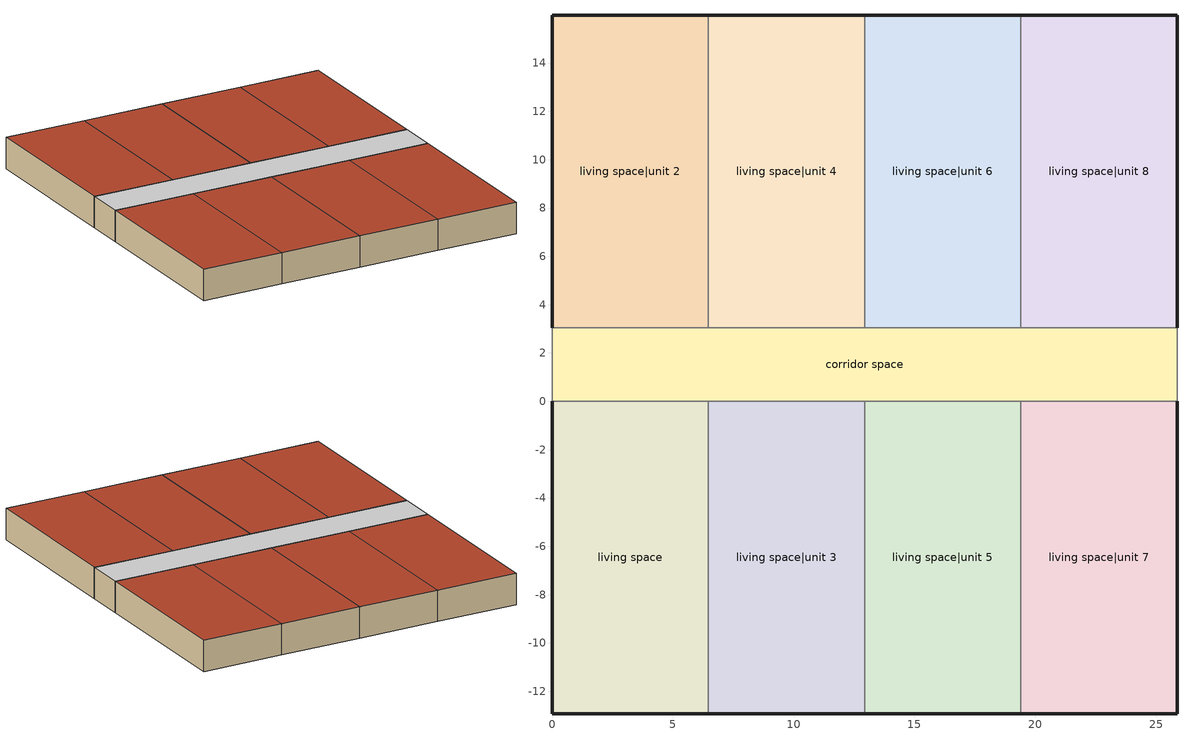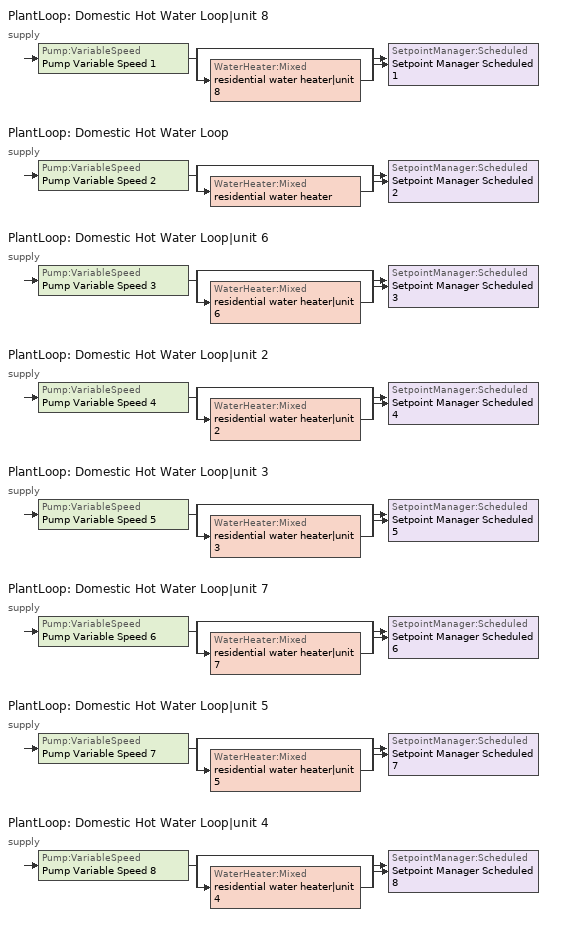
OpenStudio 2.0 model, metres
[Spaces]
living space
 floor ground: 0,-12.93 0,0 6.47,0 6.47,-12.93 z0
 wall outside: 0,0 0,-12.93 6.47,-12.93 z0:2.44
 wall adiabatic: 6.47,0 0,0 z0:2.44
 wall to living space|unit 3: 6.47,-12.93 6.47,0 z0:2.44
 roof outside: 6.47,-12.93 6.47,0 0,0 0,-12.93 z2.44
living space|unit 2
 floor ground: 0,3.05 0,15.98 6.47,15.98 6.47,3.05 z0
 wall outside: 6.47,15.98 0,15.98 0,3.05 z0:2.44
 wall to living space|unit 4: 6.47,3.05 6.47,15.98 z0:2.44
 wall adiabatic: 0,3.05 6.47,3.05 z0:2.44
 roof outside: 6.47,3.05 6.47,15.98 0,15.98 0,3.05 z2.44
living space|unit 3
 floor ground: 6.47,-12.93 6.47,0 12.93,0 12.93,-12.93 z0
 wall outside: 6.47,-12.93 12.93,-12.93 z0:2.44
 wall adiabatic: 12.93,0 6.47,0 z0:2.44
 wall to living space|unit 5: 12.93,-12.93 12.93,0 z0:2.44
 roof outside: 12.93,-12.93 12.93,0 6.47,0 6.47,-12.93 z2.44
living space|unit 4
 floor ground: 6.47,3.05 6.47,15.98 12.93,15.98 12.93,3.05 z0
 wall outside: 12.93,15.98 6.47,15.98 z0:2.44
 wall to living space|unit 6: 12.93,3.05 12.93,15.98 z0:2.44
 wall adiabatic: 6.47,3.05 12.93,3.05 z0:2.44
 roof outside: 12.93,3.05 12.93,15.98 6.47,15.98 6.47,3.05 z2.44
living space|unit 5
 floor ground: 12.93,-12.93 12.93,0 19.4,0 19.4,-12.93 z0
 wall outside: 12.93,-12.93 19.4,-12.93 z0:2.44
 wall adiabatic: 19.4,0 12.93,0 z0:2.44
 wall to living space|unit 7: 19.4,-12.93 19.4,0 z0:2.44
 roof outside: 19.4,-12.93 19.4,0 12.93,0 12.93,-12.93 z2.44
living space|unit 6
 floor ground: 12.93,3.05 12.93,15.98 19.4,15.98 19.4,3.05 z0
 wall outside: 19.4,15.98 12.93,15.98 z0:2.44
 wall to living space|unit 8: 19.4,3.05 19.4,15.98 z0:2.44
 wall adiabatic: 12.93,3.05 19.4,3.05 z0:2.44
 roof outside: 19.4,3.05 19.4,15.98 12.93,15.98 12.93,3.05 z2.44
living space|unit 7
 floor ground: 19.4,-12.93 19.4,0 25.86,0 25.86,-12.93 z0
 wall outside: 19.4,-12.93 25.86,-12.93 25.86,0 z0:2.44
 wall adiabatic: 25.86,0 19.4,0 z0:2.44
 roof outside: 25.86,-12.93 25.86,0 19.4,0 19.4,-12.93 z2.44
living space|unit 8
 floor ground: 19.4,3.05 19.4,15.98 25.86,15.98 25.86,3.05 z0
 wall outside: 25.86,3.05 25.86,15.98 19.4,15.98 z0:2.44
 wall adiabatic: 19.4,3.05 25.86,3.05 z0:2.44
 roof outside: 25.86,3.05 25.86,15.98 19.4,15.98 19.4,3.05 z2.44
corridor space
 floor adiabatic: 0,0 0,3.05 25.86,3.05 25.86,0 z0
 wall adiabatic: 0,3.05 0,0 6.47,0 12.93,0 19.4,0 25.86,0 25.86,3.05 19.4,3.05 12.93,3.05 6.47,3.05 0,3.05 z0:2.44
 ceiling adiabatic: 25.86,0 25.86,3.05 0,3.05 0,0 z2.44
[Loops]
PlantLoop 'Domestic Hot Water Loop|unit 8'
 supply: Pump:VariableSpeed 'Pump Variable Speed 1' > split
  | bypass
  | WaterHeater:Mixed 'residential water heater|unit 8'
  join > SetpointManager:Scheduled 'Setpoint Manager Scheduled 1'
PlantLoop 'Domestic Hot Water Loop'
 supply: Pump:VariableSpeed 'Pump Variable Speed 2' > split
  | bypass
  | WaterHeater:Mixed 'residential water heater'
  join > SetpointManager:Scheduled 'Setpoint Manager Scheduled 2'
PlantLoop 'Domestic Hot Water Loop|unit 6'
 supply: Pump:VariableSpeed 'Pump Variable Speed 3' > split
  | bypass
  | WaterHeater:Mixed 'residential water heater|unit 6'
  join > SetpointManager:Scheduled 'Setpoint Manager Scheduled 3'
PlantLoop 'Domestic Hot Water Loop|unit 2'
 supply: Pump:VariableSpeed 'Pump Variable Speed 4' > split
  | bypass
  | WaterHeater:Mixed 'residential water heater|unit 2'
  join > SetpointManager:Scheduled 'Setpoint Manager Scheduled 4'
PlantLoop 'Domestic Hot Water Loop|unit 3'
 supply: Pump:VariableSpeed 'Pump Variable Speed 5' > split
  | bypass
  | WaterHeater:Mixed 'residential water heater|unit 3'
  join > SetpointManager:Scheduled 'Setpoint Manager Scheduled 5'
PlantLoop 'Domestic Hot Water Loop|unit 7'
 supply: Pump:VariableSpeed 'Pump Variable Speed 6' > split
  | bypass
  | WaterHeater:Mixed 'residential water heater|unit 7'
  join > SetpointManager:Scheduled 'Setpoint Manager Scheduled 6'
PlantLoop 'Domestic Hot Water Loop|unit 5'
 supply: Pump:VariableSpeed 'Pump Variable Speed 7' > split
  | bypass
  | WaterHeater:Mixed 'residential water heater|unit 5'
  join > SetpointManager:Scheduled 'Setpoint Manager Scheduled 7'
PlantLoop 'Domestic Hot Water Loop|unit 4'
 supply: Pump:VariableSpeed 'Pump Variable Speed 8' > split
  | bypass
  | WaterHeater:Mixed 'residential water heater|unit 4'
  join > SetpointManager:Scheduled 'Setpoint Manager Scheduled 8'
[Building]
Building: Standards Number of Stories=1; Standards Number of Above Ground Stories=1; Standards Building Type=multifamily; Standards Number of Living Units=8
[Site]
Denver Intl Ap_CO_USA: Latitude {deg}=39.83; Longitude {deg}=-104.65; Time Zone {hr}=-7; Elevation {m}=1650
[ClimateZones]
Climate Zone Institution Name 2=Building America; Climate Zone Document Year 2=0; Climate Zone Value 2=Cold
[SizingPeriod:DesignDay] Barometric Pressure {Pa}=83011; Sky Clearness=0; Rain Indicator=0; Snow Indicator=0; Day of Month=21; Daylight Saving Time Indicator=0; Humidity Indicating Type=Wetbulb; Dry-Bulb Temperature Range Modifier Type=DefaultMultipliers
Name | Maximum Dry-Bulb Temperature {C} | Daily Dry-Bulb Temperature Range {deltaC} | Humidity Indicating Conditions at Maximum Dry-Bulb | Wind Speed {m/s} | Wind Direction {deg} | Month | Day Type | Solar Model Indicator | ASHRAE Taub | ASHRAE Taud
Denver Intl Ap Ann Clg 1% Condns WB=>MDB | 27 | 15.2 | 17.6 | 4.2 | 80 | 7 | SummerDesignDay | ASHRAETau | 0.424 | 2.012
Denver Intl Ap Ann Clg 1% Condns DB=>MWB | 33.2 | 15.2 | 15.6 | 4.2 | 80 | 7 | SummerDesignDay | ASHRAETau | 0.424 | 2.012
Denver Intl Ap Ann Htg 99% Condns DB | -14 | 0 | -14 | 3.3 | 160 | 12 | WinterDesignDay | ASHRAEClearSky
[Site:WaterMainsTemperature]
Calculation Method=Correlation; Annual Average Outdoor Air Temperature {C}=10.8753; Maximum Difference In Monthly Average Outdoor Air Temperatures {deltaC}=23.1524
[Site:GroundTemperature:BuildingSurface]
6.71221, 4.9416, 4.79814, 5.63626, 9.00496, 12.3608, 15.2732, 17.1228, 17.2883, 15.7979, 12.9685, 9.71588
[Site:GroundTemperature:Deep]
10.8753, 10.8753, 10.8753, 10.8753, 10.8753, 10.8753, 10.8753, 10.8753, 10.8753, 10.8753, 10.8753, 10.8753
[ThermalZone] Use Ideal Air Loads=No
living zone; living zone|unit 2; living zone|unit 3; living zone|unit 4; living zone|unit 5; living zone|unit 6; living zone|unit 7; living zone|unit 8; corridor zone
[Sizing:Zone] Zone Cooling Design Supply Air Temperature Input Method=SupplyAirTemperature; Zone Cooling Design Supply Air Temperature {C}=14; Zone Cooling Design Supply Air Temperature Difference {deltaC}=11.11; Zone Heating Design Supply Air Temperature Input Method=SupplyAirTemperature; Zone Heating Design Supply Air Temperature {C}=40; Zone Heating Design Supply Air Temperature Difference {deltaC}=11.11; Zone Cooling Design Supply Air Humidity Ratio {kg-H2O/kg-air}=0.0085; Zone Heating Design Supply Air Humidity Ratio {kg-H2O/kg-air}=0.008; Cooling Design Air Flow Method=DesignDay; Heating Design Air Flow Method=DesignDay; Account for Dedicated Outdoor Air System=No; Dedicated Outdoor Air System Control Strategy=NeutralSupplyAir; Dedicated Outdoor Air Low Setpoint Temperature for Design {C}=autosize; Dedicated Outdoor Air High Setpoint Temperature for Design {C}=autosize
living zone; living zone|unit 2; living zone|unit 3; living zone|unit 4; living zone|unit 5; living zone|unit 6; living zone|unit 7; living zone|unit 8; corridor zone
[Space]
Name | Thermal Zone | Building Unit
living space | living zone | unit 1
living space|unit 2 | living zone|unit 2 | unit 2
living space|unit 3 | living zone|unit 3 | unit 3
living space|unit 4 | living zone|unit 4 | unit 4
living space|unit 5 | living zone|unit 5 | unit 5
living space|unit 6 | living zone|unit 6 | unit 6
living space|unit 7 | living zone|unit 7 | unit 7
living space|unit 8 | living zone|unit 8 | unit 8
corridor space | corridor zone
[BuildingUnit] Building Unit Type=Residential; Building Unit Feature Name 1=NumberOfBedrooms; Building Unit Feature Data Type 1=Integer; Building Unit Feature Value 1=3; Building Unit Feature Name 2=NumberOfBathrooms; Building Unit Feature Data Type 2=Double; Building Unit Feature Value 2=2; Building Unit Feature Name 3=DHWSchedIndex; Building Unit Feature Data Type 3=Integer
Name | Building Unit Feature Value 3
unit 1 | 1
unit 2 | 3
unit 3 | 4
unit 4 | 7
unit 5 | 6
unit 6 | 2
unit 7 | 5
unit 8 | 0
[PlantLoop] Plant Loop Volume {m3}=0.003; Load Distribution Scheme=Optimal
Domestic Hot Water Loop|unit 8; Domestic Hot Water Loop; Domestic Hot Water Loop|unit 6; Domestic Hot Water Loop|unit 2; Domestic Hot Water Loop|unit 3; Domestic Hot Water Loop|unit 7; Domestic Hot Water Loop|unit 5; Domestic Hot Water Loop|unit 4
[Sizing:Plant] Loop Type=Heating; Design Loop Exit Temperature {C}=51.6667; Loop Design Temperature Difference {deltaC}=5.55556; Sizing Option=NonCoincident; Zone Timesteps in Averaging Window=1; Coincident Sizing Factor Mode=None
Domestic Hot Water Loop|unit 8; Domestic Hot Water Loop; Domestic Hot Water Loop|unit 6; Domestic Hot Water Loop|unit 2; Domestic Hot Water Loop|unit 3; Domestic Hot Water Loop|unit 7; Domestic Hot Water Loop|unit 5; Domestic Hot Water Loop|unit 4
[Pump:VariableSpeed] Rated Flow Rate {m3/s}=0.01; Rated Pump Head {Pa}=1; Rated Power Consumption {W}=0; Motor Efficiency=1; Fraction of Motor Inefficiencies to Fluid Stream=0; Coefficient 1 of the Part Load Performance Curve=0; Coefficient 2 of the Part Load Performance Curve=1; Coefficient 3 of the Part Load Performance Curve=0; Coefficient 4 of the Part Load Performance Curve=0; Pump Control Type=Intermittent
Pump Variable Speed 1; Pump Variable Speed 2; Pump Variable Speed 3; Pump Variable Speed 4; Pump Variable Speed 5; Pump Variable Speed 6; Pump Variable Speed 7; Pump Variable Speed 8
[SetpointManager:Scheduled] Control Variable=Temperature
Name | Schedule
Setpoint Manager Scheduled 1 | DHW Temp
Setpoint Manager Scheduled 2 | DHW Temp 1
Setpoint Manager Scheduled 3 | DHW Temp 2
Setpoint Manager Scheduled 4 | DHW Temp 3
Setpoint Manager Scheduled 5 | DHW Temp 4
Setpoint Manager Scheduled 6 | DHW Temp 5
Setpoint Manager Scheduled 7 | DHW Temp 6
Setpoint Manager Scheduled 8 | DHW Temp 7
[WaterHeater:Mixed] Tank Volume {m3}=0.170344; Deadband Temperature Difference {deltaC}=2; Maximum Temperature Limit {C}=99; Heater Control Type=Cycle; Heater Maximum Capacity {W}=4500; Heater Minimum Capacity {W}=0; Heater Fuel Type=Electricity; Heater Thermal Efficiency=1; Off Cycle Parasitic Fuel Consumption Rate {W}=0; Off Cycle Parasitic Fuel Type=Electricity; Off Cycle Parasitic Heat Fraction to Tank=0; On Cycle Parasitic Fuel Consumption Rate {W}=0; On Cycle Parasitic Fuel Type=Electricity; On Cycle Parasitic Heat Fraction to Tank=0; Ambient Temperature Indicator=ThermalZone; Off Cycle Loss Coefficient to Ambient Temperature {W/K}=1.16357; Off Cycle Loss Fraction to Thermal Zone=1; On Cycle Loss Coefficient to Ambient Temperature {W/K}=1.16357; On Cycle Loss Fraction to Thermal Zone=1; Use Side Effectiveness=1; Source Side Effectiveness=1; Use Side Design Flow Rate {m3/s}=autosize; Source Side Design Flow Rate {m3/s}=autosize; Indirect Water Heating Recovery Time {hr}=1.5
Name | Setpoint Temperature Schedule | Ambient Temperature Thermal Zone
residential water heater|unit 8 | WH Setpoint Temp | living zone|unit 8
residential water heater | WH Setpoint Temp 1 | living zone
residential water heater|unit 6 | WH Setpoint Temp 3 | living zone|unit 6
residential water heater|unit 2 | WH Setpoint Temp 5 | living zone|unit 2
residential water heater|unit 3 | WH Setpoint Temp 7 | living zone|unit 3
residential water heater|unit 7 | WH Setpoint Temp 9 | living zone|unit 7
residential water heater|unit 5 | WH Setpoint Temp 11 | living zone|unit 5
residential water heater|unit 4 | WH Setpoint Temp 13 | living zone|unit 4
[Schedule:Ruleset]
Name | Default Day Schedule
DHW Temp | DHW Temp Default
WH Setpoint Temp | WH Setpoint Temp
DHW Temp 1 | DHW Temp Default 1
WH Setpoint Temp 1 | WH Setpoint Temp 2
DHW Temp 2 | DHW Temp Default 2
WH Setpoint Temp 3 | WH Setpoint Temp 4
DHW Temp 3 | DHW Temp Default 3
WH Setpoint Temp 5 | WH Setpoint Temp 6
DHW Temp 4 | DHW Temp Default 4
WH Setpoint Temp 7 | WH Setpoint Temp 8
DHW Temp 5 | DHW Temp Default 5
WH Setpoint Temp 9 | WH Setpoint Temp 10
DHW Temp 6 | DHW Temp Default 6
WH Setpoint Temp 11 | WH Setpoint Temp 12
DHW Temp 7 | DHW Temp Default 7
WH Setpoint Temp 13 | WH Setpoint Temp 14
[Schedule:Day]
DHW Temp Default; DHW Temp Default 1; DHW Temp Default 2; DHW Temp Default 3; DHW Temp Default 4; DHW Temp Default 5; DHW Temp Default 6; DHW Temp Default 7: 24, 0, 51.6667
WH Setpoint Temp; WH Setpoint Temp 2; WH Setpoint Temp 4; WH Setpoint Temp 6; WH Setpoint Temp 8; WH Setpoint Temp 10; WH Setpoint Temp 12; WH Setpoint Temp 14: 24, 0, 52.6667
